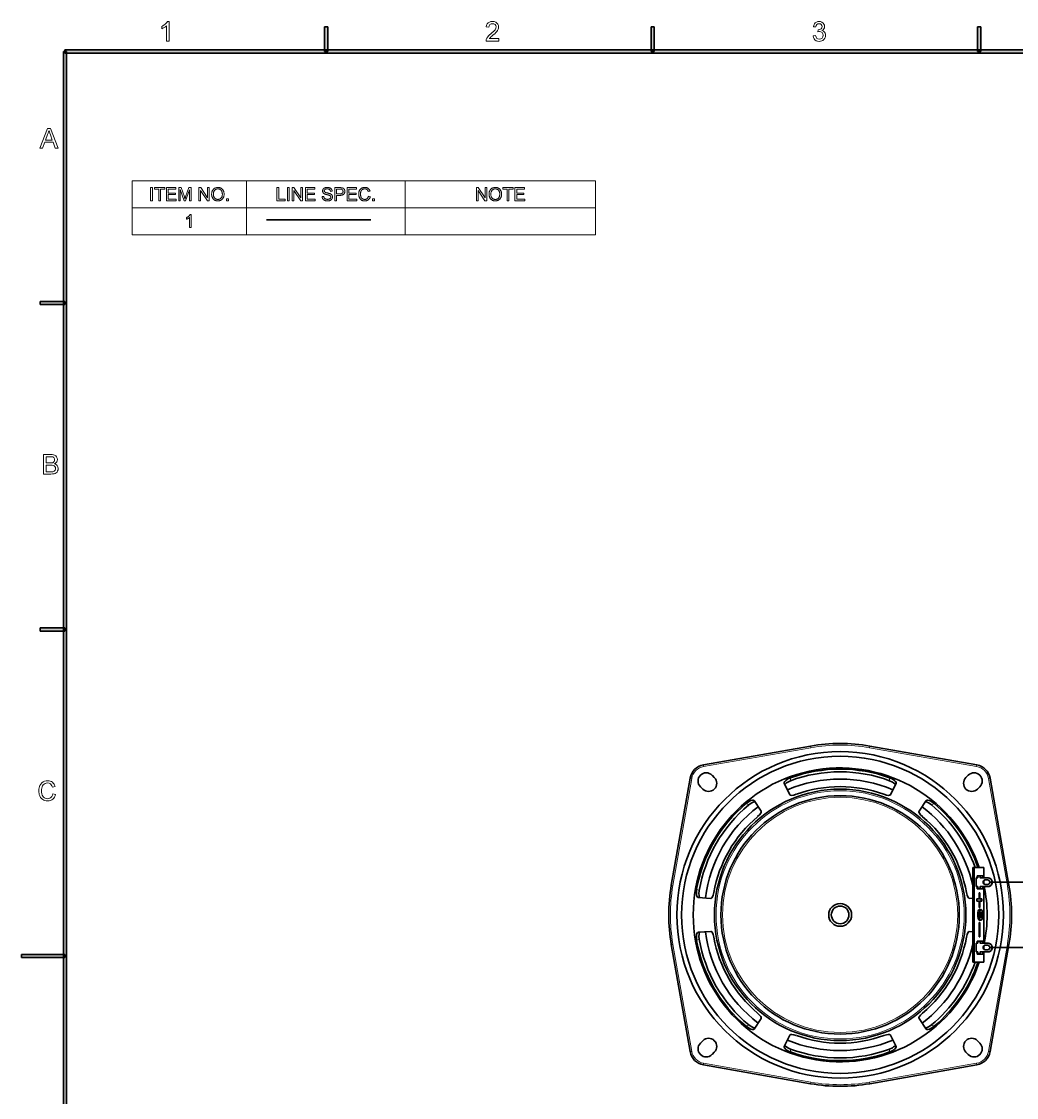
# Model space of a CAD drawing. Extents: x 23 to 417, y 3 to 294.
# Drawn here: x 23.4 to 175.7, y 126.8 to 291.6 of the extents above; entities that cross this region are included whole.
import ezdxf

# ---------------------------------------------------------------- set-up
doc = ezdxf.new("R2010")
doc.units = 0

msp = doc.modelspace()

# ---------------------------------------------------------------- linework, layer by layer
at = {"color": 7, "lineweight": 35, "ltscale": 0.095}
for p, q in [((69.76, 287), (69.76, 290.8)), ((70.24, 290.8), (70.24, 287)), ((119.76, 287), (119.76, 290.8)), ((120.24, 290.8), (120.24, 287)), ((169.76, 287), (169.76, 290.8)), ((170.24, 290.8), (170.24, 287)), ((26.19, 248.74), (29.99, 248.74)), ((29.99, 248.26), (26.19, 248.26)), ((26.2, 198.74), (30, 198.74)), ((30, 198.26), (26.2, 198.26))]:
    msp.add_line(p, q, dxfattribs=at)
at = {"color": 7, "lineweight": 35, "ltscale": 0.011875}
for p, q in [((69.76, 290.8), (70.24, 290.8)), ((119.76, 290.8), (120.24, 290.8)), ((169.76, 290.8), (170.24, 290.8)), ((29.76, 287), (30.24, 287)), ((70.24, 287), (69.76, 287)), ((120.24, 287), (119.76, 287)), ((170.24, 287), (169.76, 287)), ((26.19, 248.26), (26.19, 248.74)), ((29.99, 248.74), (29.99, 248.26)), ((26.2, 198.26), (26.2, 198.74)), ((30, 198.74), (30, 198.26)), ((23.36, 148.26), (23.36, 148.74)), ((30.01, 148.74), (30.01, 148.26))]:
    msp.add_line(p, q, dxfattribs=at)
at = {"color": 7, "lineweight": 35}
for p, q in [((29.76, 9.76), (29.76, 287)), ((30, 287.24), (410.24, 287.24)), ((409.76, 286.76), (30, 286.76)), ((30.24, 287), (30.24, 10.24))]:
    msp.add_line(p, q, dxfattribs=at)
at = {"color": 7, "lineweight": 35, "ltscale": 0.011874}
msp.add_line((30, 286.76), (30, 287.24), dxfattribs=at)
at = {"color": 115, "lineweight": 13}
for p, q in [((40.32, 267.19), (111.27, 267.19)), ((40.32, 263.07), (111.27, 263.07)), ((40.32, 258.95), (111.27, 258.95))]:
    msp.add_line(p, q, dxfattribs=at)
at = {"color": 115, "lineweight": 13, "ltscale": 0.206071}
for p, q in [((40.32, 267.19), (40.32, 258.95)), ((57.82, 267.19), (57.82, 258.95)), ((82.09, 267.19), (82.09, 258.95)), ((111.27, 267.19), (111.27, 258.95))]:
    msp.add_line(p, q, dxfattribs=at)
at = {"color": 7, "lineweight": 35, "ltscale": 0.399509}
msp.add_line((60.87, 261.25), (76.85, 261.25), dxfattribs=at)
at = {"color": 7, "lineweight": 35, "ltscale": 0.416036}
for p, q in [((144.16, 180.65), (127.77, 177.77)), ((153.26, 180.65), (169.65, 177.77)), ((125.74, 175.74), (122.86, 159.35)), ((174.56, 159.35), (171.68, 175.74)), ((125.74, 133.86), (122.86, 150.25)), ((171.68, 133.86), (174.56, 150.25)), ((144.16, 128.95), (127.77, 131.83)), ((153.26, 128.95), (169.65, 131.83))]:
    msp.add_line(p, q, dxfattribs=at)
at = {"color": 7, "lineweight": 13, "ltscale": 0.416036}
for p, q in [((144.2, 180.4), (127.81, 177.52)), ((153.22, 180.4), (169.61, 177.52)), ((125.99, 175.69), (123.1, 159.31)), ((174.32, 159.31), (171.43, 175.69)), ((125.99, 133.9), (123.1, 150.29)), ((171.43, 133.9), (174.32, 150.29)), ((144.2, 129.19), (127.81, 132.08)), ((153.22, 129.19), (169.61, 132.08))]:
    msp.add_line(p, q, dxfattribs=at)
at = {"color": 7, "lineweight": 13, "ltscale": 0.00625}
for p, q in [((144.16, 180.65), (144.2, 180.4)), ((153.26, 180.65), (153.22, 180.4)), ((127.77, 177.77), (127.81, 177.52)), ((169.65, 177.77), (169.61, 177.52)), ((125.74, 175.74), (125.99, 175.69)), ((171.68, 175.74), (171.43, 175.69)), ((122.86, 159.35), (123.1, 159.31)), ((174.56, 159.35), (174.32, 159.31)), ((122.86, 150.25), (123.1, 150.29)), ((174.56, 150.25), (174.32, 150.29)), ((125.74, 133.86), (125.99, 133.9)), ((171.68, 133.86), (171.43, 133.9)), ((127.77, 131.83), (127.81, 132.08)), ((169.65, 131.83), (169.61, 132.08)), ((144.16, 128.95), (144.2, 129.19)), ((153.26, 128.95), (153.22, 129.19))]:
    msp.add_line(p, q, dxfattribs=at)
at = {"color": 7, "lineweight": 35, "ltscale": 0.0125}
for p, q in [((129.44, 175.83), (129.09, 176.19)), ((168.33, 176.19), (167.98, 175.83)), ((127.32, 174.42), (127.67, 174.07)), ((169.75, 174.07), (170.1, 174.42)), ((127.67, 135.53), (127.32, 135.18)), ((170.1, 135.18), (169.75, 135.53)), ((129.09, 133.41), (129.44, 133.76)), ((167.98, 133.76), (168.33, 133.41))]:
    msp.add_line(p, q, dxfattribs=at)
at = {"color": 7, "lineweight": 35, "ltscale": 0.049195}
for p, q in [((140.14, 174.96), (141.01, 173.2)), ((157.28, 174.96), (156.4, 173.2)), ((140.14, 134.63), (141.01, 136.4)), ((157.28, 134.63), (156.4, 136.4))]:
    msp.add_line(p, q, dxfattribs=at)
at = {"color": 7, "lineweight": 13, "ltscale": 0.011304}
for p, q in [((141.13, 175.79), (141.13, 175.34)), ((156.29, 175.34), (156.29, 175.79)), ((134.71, 171.63), (134.32, 171.86)), ((162.71, 171.63), (163.1, 171.86)), ((127.13, 158.51), (126.74, 158.73)), ((127.13, 151.09), (126.74, 150.86)), ((134.71, 137.96), (134.32, 137.74)), ((162.71, 137.96), (163.1, 137.74)), ((141.13, 134.26), (141.13, 133.8)), ((156.29, 133.8), (156.29, 134.26))]:
    msp.add_line(p, q, dxfattribs=at)
at = {"color": 7, "lineweight": 35, "ltscale": 0.049194}
for p, q in [((135.53, 172.3), (136.62, 170.66)), ((161.89, 172.3), (160.8, 170.66)), ((126.96, 157.46), (128.93, 157.33)), ((126.96, 152.14), (128.93, 152.26)), ((135.53, 137.3), (136.62, 138.93)), ((161.89, 137.3), (160.8, 138.93))]:
    msp.add_line(p, q, dxfattribs=at)
at = {"color": 7, "lineweight": 35, "ltscale": 0.156713}
for p, q in [((169.02, 162.05), (169.02, 155.78)), ((169.02, 153.82), (169.02, 147.55))]:
    msp.add_line(p, q, dxfattribs=at)
at = {"color": 7, "lineweight": 35, "ltscale": 0.004788}
for p, q in [((169.21, 162.05), (169.02, 162.05)), ((169.21, 147.55), (169.02, 147.55))]:
    msp.add_line(p, q, dxfattribs=at)
at = {"color": 7, "lineweight": 35, "ltscale": 0.037709}
for p, q in [((170.72, 162.05), (169.21, 162.05)), ((170.72, 147.55), (169.21, 147.55))]:
    msp.add_line(p, q, dxfattribs=at)
at = {"color": 7, "lineweight": 35, "ltscale": 0.3625}
msp.add_line((169.21, 162.05), (169.21, 147.55), dxfattribs=at)
at = {"color": 7, "lineweight": 35, "ltscale": 0.040082}
for p, q in [((170.72, 162.05), (170.72, 160.45)), ((170.72, 149.15), (170.72, 147.55))]:
    msp.add_line(p, q, dxfattribs=at)
at = {"color": 7, "lineweight": 35, "ltscale": 0.032336}
for p, q in [((169.53, 159.15), (169.53, 160.45)), ((169.53, 150.45), (169.53, 149.15))]:
    msp.add_line(p, q, dxfattribs=at)
at = {"color": 7, "lineweight": 35, "ltscale": 0.006276}
for p, q in [((169.78, 160.45), (169.53, 160.45)), ((169.78, 159.15), (169.53, 159.15)), ((169.78, 150.45), (169.53, 150.45)), ((169.78, 149.15), (169.53, 149.15))]:
    msp.add_line(p, q, dxfattribs=at)
at = {"color": 7, "lineweight": 35, "ltscale": 0.002264}
for p, q in [((169.79, 160.8), (169.7, 160.8)), ((169.79, 158.8), (169.7, 158.8)), ((169.79, 150.8), (169.7, 150.8)), ((169.79, 148.8), (169.7, 148.8))]:
    msp.add_line(p, q, dxfattribs=at)
at = {"color": 7, "lineweight": 35, "ltscale": 0.008832}
for p, q in [((169.7, 160.45), (169.7, 160.8)), ((170.58, 160.45), (170.58, 160.8)), ((169.7, 159.15), (169.7, 158.8)), ((170.58, 158.8), (170.58, 159.15)), ((169.7, 150.45), (169.7, 150.8)), ((170.58, 150.8), (170.58, 150.45)), ((169.7, 149.15), (169.7, 148.8)), ((170.58, 149.15), (170.58, 148.8))]:
    msp.add_line(p, q, dxfattribs=at)
at = {"color": 7, "lineweight": 35, "ltscale": 0.009032}
for p, q in [((169.86, 160.8), (169.78, 160.45)), ((169.86, 158.8), (169.78, 159.15)), ((169.86, 150.8), (169.78, 150.45)), ((169.86, 148.8), (169.78, 149.15))]:
    msp.add_line(p, q, dxfattribs=at)
at = {"color": 7, "lineweight": 35, "ltscale": 0.007998}
for p, q in [((169.79, 160.48), (169.79, 160.8)), ((169.79, 158.8), (169.79, 159.12)), ((169.79, 150.48), (169.79, 150.8)), ((169.79, 148.8), (169.79, 149.12))]:
    msp.add_line(p, q, dxfattribs=at)
at = {"color": 7, "lineweight": 35, "ltscale": 0.001709}
for p, q in [((169.79, 160.8), (169.86, 160.8)), ((169.79, 158.8), (169.86, 158.8)), ((169.79, 150.8), (169.86, 150.8)), ((169.79, 148.8), (169.86, 148.8))]:
    msp.add_line(p, q, dxfattribs=at)
at = {"color": 7, "lineweight": 35, "ltscale": 0.005656}
for p, q in [((170.08, 160.8), (169.86, 160.8)), ((170.08, 158.8), (169.86, 158.8)), ((170.08, 150.8), (169.86, 150.8)), ((170.08, 148.8), (169.86, 148.8))]:
    msp.add_line(p, q, dxfattribs=at)
at = {"color": 7, "lineweight": 35, "ltscale": 0.009056}
for p, q in [((170.16, 160.45), (170.08, 160.8)), ((170.12, 160.8), (170.2, 160.45)), ((170.16, 159.15), (170.08, 158.8)), ((170.12, 158.8), (170.2, 159.15)), ((170.16, 150.45), (170.08, 150.8)), ((170.12, 150.8), (170.2, 150.45)), ((170.16, 149.15), (170.08, 148.8)), ((170.12, 148.8), (170.2, 149.15))]:
    msp.add_line(p, q, dxfattribs=at)
at = {"color": 7, "lineweight": 35, "ltscale": 0.000849152}
for p, q in [((170.08, 160.8), (170.12, 160.8)), ((170.08, 158.8), (170.12, 158.8)), ((170.08, 150.8), (170.12, 150.8)), ((170.08, 148.8), (170.12, 148.8))]:
    msp.add_line(p, q, dxfattribs=at)
at = {"color": 7, "lineweight": 35, "ltscale": 0.011452}
for p, q in [((170.12, 160.8), (170.58, 160.8)), ((170.12, 158.8), (170.58, 158.8)), ((170.12, 150.8), (170.58, 150.8)), ((170.12, 148.8), (170.58, 148.8))]:
    msp.add_line(p, q, dxfattribs=at)
at = {"color": 7, "lineweight": 35, "ltscale": 0.03007}
for p, q in [((171.37, 160.45), (170.16, 160.45)), ((171.37, 159.15), (170.16, 159.15)), ((171.37, 150.45), (170.16, 150.45)), ((171.37, 149.15), (170.16, 149.15))]:
    msp.add_line(p, q, dxfattribs=at)
at = {"color": 7, "lineweight": 35, "ltscale": 0.012791}
for p, q in [((170.72, 160.05), (170.72, 159.54)), ((170.72, 150.05), (170.72, 149.54))]:
    msp.add_line(p, q, dxfattribs=at)
at = {"color": 7, "lineweight": 35, "ltscale": 0.009161}
for p, q in [((171.29, 160.16), (170.92, 160.16)), ((170.92, 159.44), (171.29, 159.44)), ((170.92, 150.16), (171.29, 150.16)), ((171.29, 149.44), (170.92, 149.44))]:
    msp.add_line(p, q, dxfattribs=at)
at = {"color": 7, "lineweight": 35, "ltscale": 0.00084877}
for p, q in [((171.37, 160.45), (171.4, 160.45)), ((171.37, 159.15), (171.4, 159.15)), ((171.37, 150.45), (171.4, 150.45)), ((171.37, 149.15), (171.4, 149.15))]:
    msp.add_line(p, q, dxfattribs=at)
at = {"color": 7, "lineweight": 35, "ltscale": 0.00277}
for p, q in [((169.98, 158.18), (170.1, 158.18)), ((170.1, 155.95), (169.98, 155.95)), ((170.1, 153.64), (169.98, 153.64)), ((169.98, 151.42), (170.1, 151.42))]:
    msp.add_line(p, q, dxfattribs=at)
at = {"color": 7, "lineweight": 35, "ltscale": 0.023196}
for p, q in [((169.98, 157.25), (169.98, 158.18)), ((170, 158.18), (170, 157.25)), ((170.1, 158.18), (170.1, 157.25)), ((169.98, 155.95), (169.98, 156.88)), ((170, 156.88), (170, 155.95)), ((170.1, 156.88), (170.1, 155.95))]:
    msp.add_line(p, q, dxfattribs=at)
at = {"color": 7, "lineweight": 35, "ltscale": 0.217664}
msp.add_line((170.72, 159.15), (170.72, 150.45), dxfattribs=at)
at = {"color": 7, "lineweight": 35, "ltscale": 0.282242}
for p, q in [((171.62, 159.8), (182.91, 159.8)), ((171.62, 149.8), (182.91, 149.8))]:
    msp.add_line(p, q, dxfattribs=at)
at = {"color": 7, "lineweight": 35, "ltscale": 0.013215}
for p, q in [((169.02, 157.37), (168.49, 157.33)), ((169.02, 152.23), (168.49, 152.26))]:
    msp.add_line(p, q, dxfattribs=at)
at = {"color": 7, "lineweight": 35, "ltscale": 0.008085}
for p, q in [((169.66, 157.25), (169.98, 157.25)), ((169.98, 156.88), (169.66, 156.88)), ((170.1, 157.25), (170.42, 157.25)), ((170.42, 156.88), (170.1, 156.88))]:
    msp.add_line(p, q, dxfattribs=at)
at = {"color": 7, "lineweight": 35, "ltscale": 0.009278}
for p, q in [((169.66, 156.88), (169.66, 157.25)), ((170.32, 157.25), (170.32, 156.88)), ((170.42, 157.25), (170.42, 156.88))]:
    msp.add_line(p, q, dxfattribs=at)
at = {"color": 7, "lineweight": 35, "ltscale": 0.002356}
for p, q in [((170.1, 157.25), (170, 157.25)), ((170.1, 156.88), (170, 156.88))]:
    msp.add_line(p, q, dxfattribs=at)
at = {"color": 7, "lineweight": 35, "ltscale": 0.005888}
for p, q in [((170.05, 155.61), (170.28, 155.61)), ((170.05, 153.99), (170.28, 153.99))]:
    msp.add_line(p, q, dxfattribs=at)
at = {"color": 7, "lineweight": 35, "ltscale": 0.017224}
for p, q in [((170.17, 154.45), (170.17, 155.14)), ((170.4, 155.14), (170.4, 154.45))]:
    msp.add_line(p, q, dxfattribs=at)
at = {"color": 7, "lineweight": 35, "ltscale": 0.005613}
for p, q in [((170.17, 155.14), (170.4, 155.14)), ((170.4, 154.45), (170.17, 154.45))]:
    msp.add_line(p, q, dxfattribs=at)
at = {"color": 7, "lineweight": 35, "ltscale": 0.055671}
for p, q in [((169.98, 153.64), (169.98, 151.42)), ((170, 151.42), (170, 153.64)), ((170.1, 151.42), (170.1, 153.64))]:
    msp.add_line(p, q, dxfattribs=at)
at = {"color": 7, "lineweight": 35, "ltscale": 0.16625}
for p, q in [((23.36, 148.74), (30.01, 148.74)), ((30.01, 148.26), (23.36, 148.26))]:
    msp.add_line(p, q, dxfattribs=at)
at = {"color": 7, "lineweight": 13}
for points in [[(45.95, 288.59), (45.57, 288.59), (45.57, 290.93), (45.42, 290.8), (45.22, 290.68), (45.01, 290.57), (44.82, 290.49), (44.82, 290.84), (45.02, 290.95), (45.21, 291.06), (45.37, 291.19), (45.52, 291.33), (45.63, 291.46), (45.71, 291.59), (45.95, 291.59)], [(96.45, 288.97), (96.45, 288.59), (94.49, 288.59), (94.5, 288.73), (94.53, 288.85), (94.62, 289.06), (94.76, 289.26), (94.88, 289.39), (95.04, 289.54), (95.23, 289.7), (95.45, 289.89), (95.63, 290.06), (95.77, 290.21), (95.87, 290.33), (95.99, 290.55), (96.03, 290.76), (95.99, 290.96), (95.88, 291.12), (95.7, 291.22), (95.48, 291.26), (95.25, 291.22), (95.06, 291.12), (94.95, 290.94), (94.91, 290.72), (94.53, 290.76), (94.58, 291.01), (94.68, 291.22), (94.82, 291.38), (95, 291.5), (95.23, 291.57), (95.49, 291.59), (95.75, 291.57), (95.98, 291.49), (96.16, 291.35), (96.3, 291.18), (96.38, 290.99), (96.41, 290.76), (96.39, 290.59), (96.34, 290.41), (96.25, 290.23), (96.12, 290.05), (95.99, 289.9), (95.81, 289.73), (95.58, 289.53), (95.39, 289.37), (95.24, 289.25), (95.15, 289.16), (95.06, 289.06), (94.98, 288.97)], [(144.57, 289.38), (144.95, 289.43), (145.03, 289.18), (145.15, 289.01), (145.31, 288.92), (145.52, 288.88), (145.76, 288.93), (145.95, 289.06), (146.07, 289.25), (146.12, 289.49), (146.08, 289.71), (145.95, 289.89), (145.77, 290.01), (145.55, 290.05), (145.43, 290.04), (145.3, 290.01), (145.33, 290.34), (145.39, 290.34), (145.59, 290.37), (145.78, 290.45), (145.91, 290.6), (145.95, 290.81), (145.92, 290.99), (145.82, 291.13), (145.68, 291.23), (145.49, 291.26), (145.31, 291.23), (145.16, 291.13), (145.05, 290.98), (144.99, 290.76), (144.62, 290.8), (144.68, 291.03), (144.78, 291.23), (144.91, 291.38), (145.08, 291.5), (145.27, 291.57), (145.48, 291.59), (145.71, 291.57), (145.92, 291.49), (146.09, 291.36), (146.22, 291.2), (146.3, 291.02), (146.32, 290.82), (146.3, 290.64), (146.22, 290.47), (146.09, 290.33), (145.91, 290.22), (146.15, 290.13), (146.33, 289.97), (146.42, 289.83), (146.47, 289.67), (146.49, 289.48), (146.46, 289.24), (146.37, 289.02), (146.21, 288.82), (146.06, 288.7), (145.89, 288.62), (145.71, 288.57), (145.5, 288.55), (145.26, 288.58), (145.05, 288.65), (144.86, 288.78), (144.72, 288.95), (144.62, 289.15)], [(26.14, 272.19), (27.33, 275.19), (27.78, 275.19), (28.98, 272.19), (28.53, 272.19), (28.2, 273.11), (26.91, 273.11), (26.58, 272.19)], [(27.03, 273.44), (28.07, 273.44), (27.78, 274.25), (27.69, 274.49), (27.62, 274.69), (27.56, 274.86), (27.49, 274.68), (27.42, 274.49), (27.35, 274.3)], [(26.73, 222.29), (26.73, 225.29), (27.85, 225.29), (28.07, 225.28), (28.25, 225.25), (28.41, 225.2), (28.59, 225.09), (28.73, 224.92), (28.82, 224.72), (28.85, 224.52), (28.82, 224.33), (28.74, 224.15), (28.6, 224), (28.41, 223.88), (28.57, 223.81), (28.72, 223.72), (28.83, 223.61), (28.94, 223.4), (28.98, 223.16), (28.95, 222.96), (28.89, 222.77), (28.79, 222.61), (28.67, 222.49), (28.52, 222.41), (28.34, 222.34), (28.12, 222.31), (27.86, 222.29)], [(27.14, 224), (27.77, 224), (27.99, 224.01), (28.14, 224.04), (28.27, 224.1), (28.36, 224.2), (28.42, 224.32), (28.43, 224.47), (28.42, 224.62), (28.36, 224.75), (28.28, 224.85), (28.17, 224.92), (27.99, 224.95), (27.72, 224.96), (27.14, 224.96)], [(27.14, 222.63), (27.87, 222.63), (28.03, 222.63), (28.13, 222.64), (28.35, 222.72), (28.5, 222.89), (28.54, 223.01), (28.56, 223.15), (28.54, 223.31), (28.47, 223.44), (28.37, 223.55), (28.24, 223.62), (28.06, 223.66), (27.81, 223.67), (27.14, 223.67)], [(28.16, 173.35), (28.58, 173.25), (28.51, 173.02), (28.41, 172.82), (28.29, 172.65), (28.14, 172.51), (27.98, 172.4), (27.79, 172.32), (27.59, 172.27), (27.37, 172.25), (27.15, 172.26), (26.94, 172.3), (26.76, 172.36), (26.6, 172.45), (26.42, 172.6), (26.27, 172.79), (26.15, 173.02), (26.08, 173.21), (26.04, 173.4), (26.01, 173.61), (26, 173.82), (26.01, 174.04), (26.04, 174.25), (26.09, 174.45), (26.17, 174.63), (26.3, 174.84), (26.46, 175.02), (26.66, 175.16), (26.88, 175.26), (27.11, 175.32), (27.36, 175.34), (27.57, 175.32), (27.76, 175.28), (27.93, 175.21), (28.09, 175.11), (28.22, 174.98), (28.34, 174.84), (28.43, 174.66), (28.5, 174.47), (28.08, 174.38), (28.01, 174.58), (27.91, 174.73), (27.8, 174.85), (27.59, 174.97), (27.34, 175), (27.14, 174.98), (26.96, 174.93), (26.8, 174.84), (26.67, 174.71), (26.57, 174.57), (26.5, 174.39), (26.45, 174.21), (26.42, 174.01), (26.41, 173.82), (26.43, 173.58), (26.46, 173.35), (26.52, 173.15), (26.6, 172.98), (26.71, 172.84), (26.85, 172.73), (27, 172.65), (27.16, 172.6), (27.33, 172.59), (27.53, 172.61), (27.71, 172.67), (27.87, 172.78), (28, 172.93), (28.1, 173.12)]]:
    msp.add_lwpolyline(points, close=True, dxfattribs=at)
at = {"color": 115, "lineweight": 13}
for points in [[(43.13, 264.16), (43.13, 266.16), (43.39, 266.16), (43.39, 264.16)], [(44.37, 264.16), (44.37, 265.92), (43.71, 265.92), (43.71, 266.16), (45.29, 266.16), (45.29, 265.92), (44.63, 265.92), (44.63, 264.16)], [(45.57, 264.16), (45.57, 266.16), (47.01, 266.16), (47.01, 265.92), (45.83, 265.92), (45.83, 265.31), (46.94, 265.31), (46.94, 265.08), (45.83, 265.08), (45.83, 264.4), (47.06, 264.4), (47.06, 264.16)], [(47.42, 264.16), (47.42, 266.16), (47.82, 266.16), (48.29, 264.74), (48.3, 264.7), (48.32, 264.67), (48.33, 264.63), (48.34, 264.6), (48.35, 264.57), (48.36, 264.54), (48.36, 264.52), (48.37, 264.49), (48.38, 264.47), (48.39, 264.45), (48.39, 264.47), (48.4, 264.49), (48.41, 264.52), (48.42, 264.55), (48.43, 264.58), (48.44, 264.61), (48.45, 264.65), (48.46, 264.69), (48.48, 264.73), (48.49, 264.77), (48.97, 266.16), (49.33, 266.16), (49.33, 264.16), (49.07, 264.16), (49.07, 265.83), (48.49, 264.16), (48.25, 264.16), (47.67, 265.86), (47.67, 264.16)], [(50.53, 264.16), (50.53, 266.16), (50.8, 266.16), (51.85, 264.59), (51.85, 266.16), (52.1, 266.16), (52.1, 264.16), (51.83, 264.16), (50.78, 265.73), (50.78, 264.16)], [(52.47, 265.13), (52.47, 265.23), (52.48, 265.32), (52.49, 265.41), (52.51, 265.5), (52.53, 265.58), (52.56, 265.65), (52.6, 265.72), (52.64, 265.79), (52.68, 265.85), (52.74, 265.91), (52.79, 265.97), (52.85, 266.01), (52.91, 266.06), (52.97, 266.09), (53.04, 266.12), (53.11, 266.15), (53.19, 266.17), (53.26, 266.18), (53.34, 266.19), (53.43, 266.19), (53.48, 266.19), (53.53, 266.19), (53.59, 266.18), (53.64, 266.17), (53.69, 266.16), (53.74, 266.15), (53.79, 266.13), (53.83, 266.11), (53.88, 266.09), (53.92, 266.06), (53.97, 266.03), (54.01, 266.01), (54.05, 265.97), (54.09, 265.94), (54.12, 265.9), (54.15, 265.87), (54.18, 265.83), (54.21, 265.78), (54.24, 265.74), (54.26, 265.69), (54.29, 265.65), (54.31, 265.6), (54.32, 265.55), (54.34, 265.49), (54.35, 265.44), (54.36, 265.39), (54.37, 265.33), (54.38, 265.27), (54.38, 265.22), (54.38, 265.16), (54.38, 265.1), (54.38, 265.04), (54.37, 264.98), (54.36, 264.92), (54.35, 264.87), (54.34, 264.81), (54.32, 264.76), (54.3, 264.71), (54.28, 264.66), (54.26, 264.61), (54.23, 264.57), (54.2, 264.52), (54.17, 264.48), (54.14, 264.44), (54.11, 264.4), (54.07, 264.37), (54.04, 264.33), (54, 264.3), (53.95, 264.27), (53.91, 264.25), (53.86, 264.23), (53.82, 264.2), (53.77, 264.19), (53.72, 264.17), (53.68, 264.16), (53.63, 264.14), (53.58, 264.14), (53.53, 264.13), (53.48, 264.13), (53.42, 264.13), (53.37, 264.13), (53.31, 264.13), (53.26, 264.14), (53.21, 264.15), (53.16, 264.16), (53.11, 264.17), (53.06, 264.19), (53.01, 264.21), (52.96, 264.24), (52.92, 264.26), (52.88, 264.29), (52.83, 264.32), (52.8, 264.35), (52.76, 264.39), (52.72, 264.42), (52.69, 264.46), (52.66, 264.5), (52.63, 264.54), (52.61, 264.59), (52.58, 264.63), (52.56, 264.68), (52.54, 264.73), (52.52, 264.78), (52.51, 264.83), (52.5, 264.88), (52.49, 264.93), (52.48, 264.98), (52.47, 265.03), (52.47, 265.08)], [(52.74, 265.13), (52.74, 265.06), (52.75, 264.99), (52.76, 264.93), (52.77, 264.86), (52.79, 264.81), (52.81, 264.75), (52.84, 264.7), (52.87, 264.65), (52.9, 264.6), (52.94, 264.56), (52.97, 264.52), (53.02, 264.48), (53.06, 264.45), (53.11, 264.43), (53.15, 264.4), (53.2, 264.38), (53.26, 264.37), (53.31, 264.36), (53.37, 264.35), (53.42, 264.35), (53.48, 264.35), (53.54, 264.36), (53.59, 264.37), (53.64, 264.39), (53.7, 264.4), (53.74, 264.43), (53.79, 264.45), (53.83, 264.49), (53.87, 264.52), (53.91, 264.56), (53.95, 264.61), (53.98, 264.65), (54.01, 264.7), (54.04, 264.76), (54.06, 264.82), (54.08, 264.88), (54.09, 264.94), (54.1, 265.01), (54.11, 265.08), (54.11, 265.16), (54.11, 265.21), (54.1, 265.25), (54.1, 265.3), (54.09, 265.34), (54.09, 265.39), (54.08, 265.43), (54.07, 265.47), (54.05, 265.51), (54.04, 265.55), (54.03, 265.58), (54.01, 265.62), (53.99, 265.65), (53.97, 265.69), (53.95, 265.72), (53.92, 265.75), (53.9, 265.77), (53.87, 265.8), (53.84, 265.82), (53.81, 265.85), (53.78, 265.87), (53.75, 265.89), (53.72, 265.9), (53.68, 265.92), (53.65, 265.93), (53.61, 265.94), (53.58, 265.95), (53.54, 265.96), (53.5, 265.96), (53.47, 265.97), (53.43, 265.97), (53.37, 265.97), (53.32, 265.96), (53.27, 265.95), (53.21, 265.94), (53.17, 265.92), (53.12, 265.9), (53.07, 265.87), (53.03, 265.84), (52.98, 265.81), (52.94, 265.77), (52.9, 265.73), (52.87, 265.69), (52.84, 265.63), (52.81, 265.58), (52.79, 265.52), (52.77, 265.45), (52.76, 265.38), (52.75, 265.3), (52.74, 265.22)], [(62.47, 264.16), (62.47, 266.16), (62.74, 266.16), (62.74, 264.4), (63.72, 264.4), (63.72, 264.16)], [(64.08, 264.16), (64.08, 266.16), (64.35, 266.16), (64.35, 264.16)], [(64.81, 264.16), (64.81, 266.16), (65.08, 266.16), (66.13, 264.59), (66.13, 266.16), (66.39, 266.16), (66.39, 264.16), (66.12, 264.16), (65.07, 265.73), (65.07, 264.16)], [(66.84, 264.16), (66.84, 266.16), (68.28, 266.16), (68.28, 265.92), (67.1, 265.92), (67.1, 265.31), (68.21, 265.31), (68.21, 265.08), (67.1, 265.08), (67.1, 264.4), (68.33, 264.4), (68.33, 264.16)], [(69.38, 264.8), (69.63, 264.82), (69.64, 264.79), (69.64, 264.77), (69.65, 264.74), (69.65, 264.71), (69.66, 264.69), (69.67, 264.66), (69.68, 264.64), (69.69, 264.62), (69.7, 264.6), (69.71, 264.58), (69.73, 264.56), (69.74, 264.54), (69.76, 264.52), (69.78, 264.51), (69.8, 264.49), (69.82, 264.48), (69.84, 264.46), (69.86, 264.45), (69.89, 264.43), (69.92, 264.42), (69.94, 264.41), (69.97, 264.4), (70, 264.39), (70.03, 264.38), (70.06, 264.38), (70.09, 264.37), (70.12, 264.37), (70.16, 264.36), (70.19, 264.36), (70.22, 264.36), (70.25, 264.36), (70.28, 264.36), (70.31, 264.37), (70.34, 264.37), (70.37, 264.37), (70.39, 264.38), (70.42, 264.38), (70.44, 264.39), (70.47, 264.4), (70.49, 264.41), (70.51, 264.42), (70.53, 264.43), (70.55, 264.44), (70.57, 264.45), (70.59, 264.46), (70.61, 264.47), (70.62, 264.49), (70.64, 264.5), (70.65, 264.52), (70.66, 264.53), (70.67, 264.55), (70.68, 264.56), (70.69, 264.58), (70.7, 264.6), (70.7, 264.61), (70.71, 264.63), (70.71, 264.65), (70.72, 264.67), (70.72, 264.68), (70.72, 264.7), (70.72, 264.72), (70.72, 264.74), (70.71, 264.76), (70.71, 264.77), (70.71, 264.79), (70.7, 264.81), (70.69, 264.82), (70.68, 264.84), (70.67, 264.85), (70.66, 264.87), (70.65, 264.88), (70.64, 264.89), (70.63, 264.91), (70.61, 264.92), (70.59, 264.93), (70.57, 264.94), (70.55, 264.95), (70.53, 264.96), (70.51, 264.97), (70.48, 264.98), (70.47, 264.99), (70.44, 265), (70.42, 265.01), (70.39, 265.02), (70.36, 265.02), (70.32, 265.03), (70.28, 265.05), (70.23, 265.06), (70.18, 265.07), (70.13, 265.08), (70.07, 265.1), (70.02, 265.11), (69.98, 265.12), (69.93, 265.13), (69.89, 265.15), (69.86, 265.16), (69.82, 265.17), (69.79, 265.18), (69.77, 265.2), (69.74, 265.21), (69.71, 265.22), (69.69, 265.24), (69.66, 265.26), (69.64, 265.27), (69.62, 265.29), (69.6, 265.31), (69.58, 265.33), (69.56, 265.35), (69.54, 265.37), (69.53, 265.39), (69.52, 265.42), (69.5, 265.44), (69.49, 265.46), (69.48, 265.49), (69.48, 265.51), (69.47, 265.54), (69.46, 265.56), (69.46, 265.59), (69.46, 265.61), (69.46, 265.64), (69.46, 265.67), (69.46, 265.7), (69.47, 265.73), (69.47, 265.76), (69.48, 265.79), (69.49, 265.82), (69.5, 265.84), (69.51, 265.87), (69.53, 265.9), (69.54, 265.93), (69.56, 265.95), (69.58, 265.98), (69.6, 266), (69.63, 266.02), (69.65, 266.04), (69.68, 266.06), (69.7, 266.08), (69.73, 266.1), (69.76, 266.11), (69.8, 266.13), (69.83, 266.14), (69.86, 266.15), (69.9, 266.16), (69.93, 266.17), (69.97, 266.18), (70.01, 266.18), (70.04, 266.19), (70.08, 266.19), (70.12, 266.19), (70.16, 266.19), (70.21, 266.19), (70.25, 266.19), (70.29, 266.19), (70.33, 266.18), (70.37, 266.18), (70.41, 266.17), (70.45, 266.16), (70.48, 266.15), (70.52, 266.14), (70.55, 266.12), (70.59, 266.11), (70.62, 266.09), (70.65, 266.07), (70.68, 266.05), (70.7, 266.03), (70.73, 266.01), (70.75, 265.99), (70.78, 265.96), (70.8, 265.94), (70.82, 265.91), (70.83, 265.88), (70.85, 265.85), (70.86, 265.82), (70.88, 265.79), (70.89, 265.76), (70.9, 265.73), (70.9, 265.7), (70.91, 265.66), (70.91, 265.63), (70.91, 265.6), (70.66, 265.58), (70.66, 265.61), (70.65, 265.65), (70.64, 265.68), (70.63, 265.71), (70.62, 265.74), (70.6, 265.77), (70.58, 265.8), (70.57, 265.82), (70.54, 265.84), (70.52, 265.86), (70.5, 265.88), (70.47, 265.9), (70.44, 265.91), (70.41, 265.93), (70.38, 265.94), (70.34, 265.94), (70.3, 265.95), (70.26, 265.96), (70.22, 265.96), (70.17, 265.96), (70.13, 265.96), (70.08, 265.96), (70.04, 265.95), (70, 265.95), (69.97, 265.94), (69.93, 265.93), (69.9, 265.92), (69.87, 265.9), (69.85, 265.89), (69.82, 265.87), (69.8, 265.85), (69.78, 265.84), (69.77, 265.82), (69.75, 265.8), (69.74, 265.78), (69.73, 265.75), (69.72, 265.73), (69.72, 265.71), (69.71, 265.68), (69.71, 265.66), (69.71, 265.64), (69.72, 265.62), (69.72, 265.6), (69.73, 265.58), (69.73, 265.56), (69.74, 265.54), (69.75, 265.53), (69.76, 265.51), (69.78, 265.5), (69.79, 265.48), (69.81, 265.47), (69.83, 265.45), (69.86, 265.44), (69.89, 265.43), (69.93, 265.41), (69.97, 265.4), (70.02, 265.38), (70.07, 265.37), (70.13, 265.35), (70.19, 265.34), (70.25, 265.33), (70.31, 265.31), (70.37, 265.3), (70.42, 265.28), (70.46, 265.27), (70.5, 265.26), (70.54, 265.25), (70.58, 265.24), (70.61, 265.22), (70.63, 265.21), (70.67, 265.2), (70.7, 265.18), (70.73, 265.16), (70.76, 265.14), (70.78, 265.12), (70.81, 265.1), (70.83, 265.08), (70.85, 265.06), (70.87, 265.03), (70.89, 265.01), (70.91, 264.98), (70.92, 264.96), (70.93, 264.93), (70.94, 264.9), (70.95, 264.88), (70.96, 264.85), (70.97, 264.82), (70.97, 264.79), (70.97, 264.76), (70.97, 264.72), (70.97, 264.69), (70.97, 264.66), (70.97, 264.63), (70.96, 264.6), (70.95, 264.57), (70.94, 264.54), (70.93, 264.51), (70.92, 264.48), (70.9, 264.45), (70.88, 264.42), (70.86, 264.4), (70.84, 264.37), (70.82, 264.34), (70.8, 264.32), (70.77, 264.3), (70.74, 264.28), (70.72, 264.26), (70.69, 264.24), (70.65, 264.22), (70.62, 264.2), (70.59, 264.19), (70.55, 264.18), (70.51, 264.16), (70.48, 264.15), (70.44, 264.14), (70.4, 264.14), (70.36, 264.13), (70.32, 264.13), (70.28, 264.13), (70.23, 264.13), (70.18, 264.13), (70.13, 264.13), (70.08, 264.13), (70.03, 264.14), (69.99, 264.14), (69.94, 264.15), (69.9, 264.16), (69.86, 264.18), (69.82, 264.19), (69.78, 264.2), (69.74, 264.22), (69.71, 264.24), (69.68, 264.26), (69.65, 264.28), (69.62, 264.3), (69.59, 264.33), (69.56, 264.35), (69.54, 264.38), (69.51, 264.41), (69.49, 264.44), (69.47, 264.47), (69.45, 264.51), (69.44, 264.54), (69.42, 264.58), (69.41, 264.61), (69.4, 264.65), (69.39, 264.69), (69.39, 264.72), (69.38, 264.76)], [(71.34, 264.16), (71.34, 266.16), (72.09, 266.16), (72.13, 266.16), (72.17, 266.16), (72.2, 266.16), (72.23, 266.16), (72.27, 266.15), (72.3, 266.15), (72.32, 266.15), (72.35, 266.15), (72.37, 266.14), (72.39, 266.14), (72.42, 266.13), (72.45, 266.13), (72.48, 266.12), (72.5, 266.11), (72.53, 266.1), (72.55, 266.09), (72.58, 266.08), (72.6, 266.07), (72.62, 266.06), (72.64, 266.05), (72.66, 266.03), (72.68, 266.02), (72.7, 266), (72.71, 265.98), (72.73, 265.96), (72.75, 265.94), (72.76, 265.92), (72.78, 265.9), (72.79, 265.88), (72.8, 265.85), (72.81, 265.83), (72.82, 265.8), (72.83, 265.78), (72.84, 265.75), (72.85, 265.72), (72.85, 265.7), (72.86, 265.67), (72.86, 265.64), (72.86, 265.61), (72.86, 265.58), (72.86, 265.53), (72.86, 265.48), (72.85, 265.43), (72.84, 265.39), (72.82, 265.35), (72.8, 265.3), (72.78, 265.26), (72.76, 265.22), (72.73, 265.19), (72.7, 265.15), (72.66, 265.12), (72.62, 265.09), (72.58, 265.06), (72.53, 265.04), (72.47, 265.02), (72.41, 265), (72.34, 264.99), (72.27, 264.98), (72.2, 264.97), (72.11, 264.97), (71.6, 264.97), (71.6, 264.16)], [(71.6, 265.21), (72.12, 265.21), (72.17, 265.21), (72.21, 265.21), (72.26, 265.22), (72.3, 265.22), (72.34, 265.23), (72.37, 265.24), (72.4, 265.26), (72.43, 265.27), (72.46, 265.29), (72.48, 265.3), (72.5, 265.32), (72.52, 265.35), (72.54, 265.37), (72.55, 265.39), (72.56, 265.42), (72.57, 265.45), (72.58, 265.48), (72.59, 265.51), (72.59, 265.54), (72.59, 265.57), (72.59, 265.6), (72.59, 265.62), (72.58, 265.64), (72.58, 265.67), (72.57, 265.69), (72.57, 265.71), (72.56, 265.73), (72.55, 265.75), (72.54, 265.77), (72.53, 265.79), (72.51, 265.8), (72.5, 265.82), (72.48, 265.84), (72.47, 265.85), (72.45, 265.86), (72.44, 265.87), (72.42, 265.88), (72.4, 265.89), (72.38, 265.9), (72.36, 265.91), (72.34, 265.91), (72.33, 265.91), (72.31, 265.91), (72.29, 265.92), (72.26, 265.92), (72.24, 265.92), (72.21, 265.92), (72.18, 265.92), (72.15, 265.92), (72.11, 265.92), (71.6, 265.92)], [(73.2, 264.16), (73.2, 266.16), (74.65, 266.16), (74.65, 265.92), (73.47, 265.92), (73.47, 265.31), (74.58, 265.31), (74.58, 265.08), (73.47, 265.08), (73.47, 264.4), (74.7, 264.4), (74.7, 264.16)], [(76.49, 264.86), (76.75, 264.79), (76.74, 264.73), (76.72, 264.67), (76.69, 264.61), (76.67, 264.56), (76.64, 264.51), (76.61, 264.46), (76.57, 264.41), (76.54, 264.37), (76.5, 264.33), (76.46, 264.3), (76.41, 264.26), (76.36, 264.23), (76.32, 264.21), (76.27, 264.19), (76.21, 264.17), (76.16, 264.15), (76.11, 264.14), (76.05, 264.13), (75.99, 264.13), (75.93, 264.13), (75.86, 264.13), (75.8, 264.13), (75.74, 264.14), (75.69, 264.15), (75.63, 264.16), (75.58, 264.17), (75.53, 264.19), (75.49, 264.21), (75.44, 264.23), (75.4, 264.26), (75.36, 264.28), (75.32, 264.31), (75.29, 264.35), (75.25, 264.38), (75.22, 264.42), (75.19, 264.46), (75.16, 264.5), (75.14, 264.54), (75.11, 264.59), (75.09, 264.64), (75.07, 264.69), (75.05, 264.74), (75.04, 264.79), (75.02, 264.84), (75.01, 264.9), (75, 264.95), (75, 265.01), (74.99, 265.06), (74.99, 265.12), (74.99, 265.17), (74.99, 265.24), (74.99, 265.3), (75, 265.35), (75.01, 265.41), (75.02, 265.47), (75.03, 265.52), (75.05, 265.57), (75.06, 265.62), (75.08, 265.67), (75.11, 265.72), (75.13, 265.76), (75.16, 265.81), (75.19, 265.85), (75.22, 265.89), (75.25, 265.92), (75.29, 265.96), (75.32, 265.99), (75.36, 266.02), (75.4, 266.05), (75.45, 266.07), (75.49, 266.1), (75.54, 266.12), (75.58, 266.13), (75.63, 266.15), (75.68, 266.16), (75.73, 266.17), (75.78, 266.18), (75.83, 266.19), (75.88, 266.19), (75.93, 266.19), (75.99, 266.19), (76.05, 266.19), (76.1, 266.18), (76.16, 266.17), (76.21, 266.16), (76.26, 266.14), (76.3, 266.12), (76.35, 266.1), (76.39, 266.07), (76.44, 266.04), (76.48, 266.01), (76.51, 265.97), (76.55, 265.94), (76.58, 265.9), (76.61, 265.86), (76.64, 265.81), (76.66, 265.77), (76.68, 265.72), (76.7, 265.67), (76.72, 265.61), (76.46, 265.55), (76.45, 265.59), (76.43, 265.63), (76.41, 265.67), (76.39, 265.71), (76.37, 265.74), (76.35, 265.77), (76.33, 265.8), (76.31, 265.82), (76.28, 265.85), (76.26, 265.87), (76.23, 265.89), (76.2, 265.9), (76.17, 265.92), (76.14, 265.93), (76.11, 265.94), (76.07, 265.95), (76.04, 265.96), (76, 265.96), (75.96, 265.97), (75.93, 265.97), (75.88, 265.97), (75.84, 265.96), (75.79, 265.96), (75.75, 265.95), (75.71, 265.94), (75.68, 265.93), (75.64, 265.91), (75.6, 265.9), (75.57, 265.88), (75.54, 265.86), (75.51, 265.83), (75.48, 265.81), (75.46, 265.78), (75.43, 265.76), (75.41, 265.73), (75.39, 265.7), (75.37, 265.66), (75.35, 265.63), (75.34, 265.6), (75.32, 265.56), (75.31, 265.52), (75.3, 265.48), (75.29, 265.45), (75.28, 265.41), (75.28, 265.37), (75.27, 265.33), (75.27, 265.29), (75.26, 265.25), (75.26, 265.22), (75.26, 265.18), (75.26, 265.13), (75.26, 265.08), (75.27, 265.03), (75.27, 264.98), (75.28, 264.94), (75.29, 264.89), (75.3, 264.85), (75.31, 264.81), (75.32, 264.77), (75.33, 264.73), (75.35, 264.69), (75.37, 264.66), (75.39, 264.62), (75.41, 264.59), (75.43, 264.56), (75.45, 264.54), (75.48, 264.51), (75.51, 264.49), (75.53, 264.47), (75.56, 264.45), (75.6, 264.43), (75.63, 264.41), (75.66, 264.4), (75.69, 264.39), (75.73, 264.38), (75.76, 264.37), (75.8, 264.36), (75.83, 264.36), (75.87, 264.35), (75.9, 264.35), (75.95, 264.35), (75.99, 264.36), (76.03, 264.36), (76.07, 264.37), (76.11, 264.38), (76.15, 264.4), (76.18, 264.41), (76.22, 264.43), (76.25, 264.46), (76.28, 264.48), (76.31, 264.51), (76.34, 264.54), (76.36, 264.57), (76.39, 264.6), (76.41, 264.64), (76.43, 264.68), (76.45, 264.72), (76.46, 264.76), (76.48, 264.81)], [(93.01, 264.16), (93.01, 266.16), (93.28, 266.16), (94.33, 264.59), (94.33, 266.16), (94.59, 266.16), (94.59, 264.16), (94.32, 264.16), (93.27, 265.73), (93.27, 264.16)], [(94.95, 265.13), (94.95, 265.23), (94.96, 265.32), (94.98, 265.41), (94.99, 265.5), (95.02, 265.58), (95.05, 265.65), (95.08, 265.72), (95.12, 265.79), (95.17, 265.85), (95.22, 265.91), (95.27, 265.97), (95.33, 266.01), (95.39, 266.06), (95.46, 266.09), (95.53, 266.12), (95.6, 266.15), (95.67, 266.17), (95.75, 266.18), (95.83, 266.19), (95.91, 266.19), (95.96, 266.19), (96.02, 266.19), (96.07, 266.18), (96.12, 266.17), (96.17, 266.16), (96.22, 266.15), (96.27, 266.13), (96.32, 266.11), (96.36, 266.09), (96.41, 266.06), (96.45, 266.03), (96.49, 266.01), (96.53, 265.97), (96.57, 265.94), (96.6, 265.9), (96.64, 265.87), (96.67, 265.83), (96.7, 265.78), (96.72, 265.74), (96.75, 265.69), (96.77, 265.65), (96.79, 265.6), (96.81, 265.55), (96.82, 265.49), (96.84, 265.44), (96.85, 265.39), (96.85, 265.33), (96.86, 265.27), (96.86, 265.22), (96.86, 265.16), (96.86, 265.1), (96.86, 265.04), (96.85, 264.98), (96.84, 264.92), (96.83, 264.87), (96.82, 264.81), (96.8, 264.76), (96.79, 264.71), (96.76, 264.66), (96.74, 264.61), (96.72, 264.57), (96.69, 264.52), (96.66, 264.48), (96.63, 264.44), (96.59, 264.4), (96.56, 264.37), (96.52, 264.33), (96.48, 264.3), (96.44, 264.27), (96.39, 264.25), (96.35, 264.23), (96.3, 264.2), (96.26, 264.19), (96.21, 264.17), (96.16, 264.16), (96.11, 264.14), (96.06, 264.14), (96.01, 264.13), (95.96, 264.13), (95.91, 264.13), (95.85, 264.13), (95.8, 264.13), (95.74, 264.14), (95.69, 264.15), (95.64, 264.16), (95.59, 264.17), (95.54, 264.19), (95.49, 264.21), (95.45, 264.24), (95.4, 264.26), (95.36, 264.29), (95.32, 264.32), (95.28, 264.35), (95.24, 264.39), (95.21, 264.42), (95.18, 264.46), (95.14, 264.5), (95.12, 264.54), (95.09, 264.59), (95.07, 264.63), (95.04, 264.68), (95.03, 264.73), (95.01, 264.78), (94.99, 264.83), (94.98, 264.88), (94.97, 264.93), (94.96, 264.98), (94.96, 265.03), (94.95, 265.08)], [(95.22, 265.13), (95.23, 265.06), (95.23, 264.99), (95.24, 264.93), (95.26, 264.86), (95.27, 264.81), (95.29, 264.75), (95.32, 264.7), (95.35, 264.65), (95.38, 264.6), (95.42, 264.56), (95.46, 264.52), (95.5, 264.48), (95.54, 264.45), (95.59, 264.43), (95.64, 264.4), (95.69, 264.38), (95.74, 264.37), (95.79, 264.36), (95.85, 264.35), (95.91, 264.35), (95.97, 264.35), (96.02, 264.36), (96.08, 264.37), (96.13, 264.39), (96.18, 264.4), (96.23, 264.43), (96.27, 264.45), (96.32, 264.49), (96.36, 264.52), (96.4, 264.56), (96.44, 264.61), (96.47, 264.65), (96.5, 264.7), (96.52, 264.76), (96.54, 264.82), (96.56, 264.88), (96.57, 264.94), (96.58, 265.01), (96.59, 265.08), (96.59, 265.16), (96.59, 265.21), (96.59, 265.25), (96.58, 265.3), (96.58, 265.34), (96.57, 265.39), (96.56, 265.43), (96.55, 265.47), (96.54, 265.51), (96.52, 265.55), (96.51, 265.58), (96.49, 265.62), (96.47, 265.65), (96.45, 265.69), (96.43, 265.72), (96.41, 265.75), (96.38, 265.77), (96.36, 265.8), (96.33, 265.82), (96.3, 265.85), (96.27, 265.87), (96.24, 265.89), (96.2, 265.9), (96.17, 265.92), (96.13, 265.93), (96.1, 265.94), (96.06, 265.95), (96.03, 265.96), (95.99, 265.96), (95.95, 265.97), (95.91, 265.97), (95.86, 265.97), (95.8, 265.96), (95.75, 265.95), (95.7, 265.94), (95.65, 265.92), (95.6, 265.9), (95.56, 265.87), (95.51, 265.84), (95.47, 265.81), (95.43, 265.77), (95.39, 265.73), (95.35, 265.69), (95.32, 265.63), (95.3, 265.58), (95.28, 265.52), (95.26, 265.45), (95.24, 265.38), (95.23, 265.3), (95.23, 265.22)], [(97.71, 264.16), (97.71, 265.92), (97.06, 265.92), (97.06, 266.16), (98.64, 266.16), (98.64, 265.92), (97.98, 265.92), (97.98, 264.16)], [(98.92, 264.16), (98.92, 266.16), (100.36, 266.16), (100.36, 265.92), (99.18, 265.92), (99.18, 265.31), (100.29, 265.31), (100.29, 265.08), (99.18, 265.08), (99.18, 264.4), (100.41, 264.4), (100.41, 264.16)], [(54.76, 264.16), (54.76, 264.44), (55.04, 264.44), (55.04, 264.16)], [(77.12, 264.16), (77.12, 264.44), (77.4, 264.44), (77.4, 264.16)], [(49.34, 260.04), (49.09, 260.04), (49.09, 261.6), (49.07, 261.59), (49.05, 261.57), (49.03, 261.55), (49.01, 261.54), (48.99, 261.52), (48.97, 261.5), (48.94, 261.48), (48.91, 261.47), (48.89, 261.45), (48.86, 261.43), (48.83, 261.42), (48.8, 261.4), (48.78, 261.39), (48.75, 261.37), (48.72, 261.36), (48.7, 261.35), (48.67, 261.34), (48.65, 261.33), (48.62, 261.32), (48.6, 261.31), (48.6, 261.54), (48.64, 261.56), (48.68, 261.58), (48.72, 261.61), (48.76, 261.63), (48.79, 261.65), (48.83, 261.68), (48.86, 261.7), (48.9, 261.73), (48.93, 261.75), (48.96, 261.78), (48.99, 261.81), (49.02, 261.83), (49.05, 261.86), (49.07, 261.89), (49.09, 261.91), (49.11, 261.94), (49.13, 261.97), (49.15, 261.99), (49.17, 262.02), (49.18, 262.05), (49.34, 262.05)]]:
    msp.add_lwpolyline(points, close=True, dxfattribs=at)
at = {"color": 7, "lineweight": 35}
for points in [[(140.13, 175.02), (140.14, 175.08), (140.22, 175.22), (140.41, 175.4), (140.72, 175.61), (141.13, 175.79)], [(141.13, 175.34), (140.71, 175.14), (140.51, 175.02), (140.34, 174.88), (140.24, 174.77)], [(157.29, 175.02), (157.28, 175.08), (157.2, 175.22), (157.01, 175.4), (156.69, 175.61), (156.29, 175.79)], [(156.29, 175.34), (156.71, 175.14), (156.9, 175.02), (157.08, 174.88), (157.18, 174.77)], [(141.01, 173.2), (141.03, 173.18), (141.07, 173.14), (141.13, 173.12), (141.31, 173.1), (141.6, 173.14), (142, 173.26)], [(156.4, 173.2), (156.39, 173.18), (156.35, 173.14), (156.29, 173.12), (156.11, 173.1), (155.82, 173.14), (155.42, 173.26)], [(135.49, 172.34), (135.43, 172.36), (135.27, 172.36), (135.02, 172.29), (134.68, 172.12), (134.32, 171.86)], [(134.71, 171.63), (135.09, 171.9), (135.29, 172.01), (135.5, 172.09), (135.65, 172.13)], [(162.71, 171.63), (162.33, 171.9), (162.12, 172.01), (161.92, 172.09), (161.77, 172.13)], [(161.93, 172.34), (161.99, 172.36), (162.15, 172.36), (162.4, 172.29), (162.74, 172.12), (163.1, 171.86)], [(136.62, 170.66), (136.63, 170.64), (136.64, 170.59), (136.63, 170.52), (136.56, 170.36), (136.38, 170.13), (136.07, 169.84)], [(160.8, 170.66), (160.78, 170.64), (160.77, 170.59), (160.78, 170.52), (160.86, 170.36), (161.04, 170.13), (161.34, 169.84)], [(170.92, 160.16), (170.84, 160.15), (170.76, 160.11), (170.7, 160.07), (170.64, 160), (170.6, 159.92), (170.59, 159.84), (170.59, 159.75), (170.61, 159.67), (170.65, 159.59), (170.7, 159.53), (170.77, 159.48), (170.92, 159.44)], [(170.95, 160.16), (170.87, 160.15), (170.8, 160.11), (170.73, 160.07), (170.68, 160), (170.64, 159.92), (170.62, 159.84), (170.62, 159.75), (170.64, 159.67), (170.68, 159.59), (170.74, 159.53), (170.81, 159.48), (170.95, 159.44)], [(171.29, 159.44), (171.37, 159.45), (171.44, 159.48), (171.51, 159.53), (171.56, 159.6), (171.6, 159.67), (171.62, 159.76), (171.62, 159.85), (171.6, 159.93), (171.56, 160.01), (171.5, 160.07), (171.43, 160.12), (171.29, 160.16)], [(171.37, 159.15), (171.47, 159.16), (171.58, 159.19), (171.68, 159.24), (171.76, 159.31), (171.84, 159.39), (171.9, 159.49), (171.94, 159.6), (171.97, 159.71), (171.97, 159.83), (171.96, 159.94), (171.93, 160.06), (171.87, 160.16), (171.8, 160.25), (171.72, 160.33), (171.62, 160.38), (171.52, 160.42), (171.37, 160.45)], [(171.4, 159.15), (171.51, 159.16), (171.61, 159.19), (171.71, 159.24), (171.8, 159.31), (171.87, 159.39), (171.93, 159.49), (171.98, 159.6), (172, 159.71), (172.01, 159.83), (171.99, 159.94), (171.96, 160.06), (171.91, 160.16), (171.84, 160.25), (171.75, 160.33), (171.66, 160.38), (171.56, 160.42), (171.4, 160.45)], [(126.91, 157.48), (126.86, 157.52), (126.78, 157.66), (126.72, 157.91), (126.69, 158.29), (126.74, 158.73)], [(127.13, 158.51), (127.09, 158.04), (127.1, 157.81), (127.13, 157.59), (127.17, 157.45)], [(128.93, 157.33), (128.95, 157.33), (129, 157.35), (129.05, 157.39), (129.16, 157.54), (129.27, 157.81), (129.37, 158.22)], [(168.49, 157.33), (168.47, 157.33), (168.42, 157.35), (168.36, 157.39), (168.26, 157.54), (168.15, 157.81), (168.05, 158.22)], [(170.05, 155.61), (170.02, 155.6), (170, 155.59), (169.96, 155.56), (169.87, 155.41), (169.8, 155.11), (169.78, 154.69), (169.8, 154.48), (169.84, 154.3), (169.88, 154.16), (169.93, 154.06), (169.99, 154.01), (170.05, 153.99)], [(170.28, 155.61), (170.26, 155.6), (170.24, 155.59), (170.19, 155.56), (170.11, 155.41), (170.03, 155.11), (170.01, 154.69), (170.03, 154.48), (170.07, 154.3), (170.12, 154.16), (170.17, 154.06), (170.22, 154.01), (170.28, 153.99)], [(170.28, 153.99), (170.31, 153.99), (170.33, 154), (170.37, 154.04), (170.46, 154.19), (170.53, 154.49), (170.55, 154.9), (170.53, 155.11), (170.49, 155.3), (170.45, 155.44), (170.4, 155.53), (170.34, 155.58), (170.28, 155.61)], [(126.91, 152.12), (126.86, 152.08), (126.78, 151.94), (126.72, 151.69), (126.69, 151.31), (126.74, 150.86)], [(127.13, 151.09), (127.09, 151.56), (127.1, 151.78), (127.13, 152), (127.17, 152.15)], [(128.93, 152.26), (128.95, 152.26), (129, 152.24), (129.05, 152.2), (129.16, 152.06), (129.27, 151.78), (129.37, 151.38)], [(168.49, 152.26), (168.47, 152.26), (168.42, 152.24), (168.36, 152.2), (168.26, 152.06), (168.15, 151.78), (168.05, 151.38)], [(170.92, 150.16), (170.84, 150.15), (170.76, 150.11), (170.7, 150.07), (170.64, 150), (170.6, 149.92), (170.59, 149.84), (170.59, 149.75), (170.61, 149.67), (170.65, 149.59), (170.7, 149.53), (170.77, 149.48), (170.92, 149.44)], [(170.95, 150.16), (170.87, 150.15), (170.8, 150.11), (170.73, 150.07), (170.68, 150), (170.64, 149.92), (170.62, 149.84), (170.62, 149.75), (170.64, 149.67), (170.68, 149.59), (170.74, 149.53), (170.81, 149.48), (170.95, 149.44)], [(171.29, 149.44), (171.37, 149.45), (171.44, 149.48), (171.51, 149.53), (171.56, 149.6), (171.6, 149.67), (171.62, 149.76), (171.62, 149.85), (171.6, 149.93), (171.56, 150.01), (171.5, 150.07), (171.43, 150.12), (171.29, 150.16)], [(171.37, 149.15), (171.47, 149.16), (171.58, 149.19), (171.68, 149.24), (171.76, 149.31), (171.84, 149.39), (171.9, 149.49), (171.94, 149.6), (171.97, 149.71), (171.97, 149.83), (171.96, 149.94), (171.93, 150.06), (171.87, 150.16), (171.8, 150.25), (171.72, 150.33), (171.62, 150.38), (171.52, 150.42), (171.37, 150.45)], [(171.4, 149.15), (171.51, 149.16), (171.61, 149.19), (171.71, 149.24), (171.8, 149.31), (171.87, 149.39), (171.93, 149.49), (171.98, 149.6), (172, 149.71), (172.01, 149.83), (171.99, 149.94), (171.96, 150.06), (171.91, 150.16), (171.84, 150.25), (171.75, 150.33), (171.66, 150.38), (171.56, 150.42), (171.4, 150.45)], [(136.62, 138.93), (136.63, 138.96), (136.64, 139.01), (136.63, 139.07), (136.56, 139.24), (136.38, 139.47), (136.07, 139.76)], [(160.8, 138.93), (160.78, 138.96), (160.77, 139.01), (160.78, 139.07), (160.86, 139.24), (161.04, 139.47), (161.34, 139.76)], [(135.49, 137.26), (135.43, 137.24), (135.27, 137.24), (135.02, 137.31), (134.68, 137.48), (134.32, 137.74)], [(134.71, 137.96), (135.09, 137.69), (135.29, 137.59), (135.5, 137.51), (135.65, 137.47)], [(162.71, 137.96), (162.33, 137.69), (162.12, 137.59), (161.92, 137.51), (161.77, 137.47)], [(161.93, 137.26), (161.99, 137.24), (162.15, 137.24), (162.4, 137.31), (162.74, 137.48), (163.1, 137.74)], [(141.01, 136.4), (141.03, 136.42), (141.07, 136.45), (141.13, 136.48), (141.31, 136.5), (141.6, 136.45), (142, 136.34)], [(156.4, 136.4), (156.39, 136.42), (156.35, 136.45), (156.29, 136.48), (156.11, 136.5), (155.82, 136.45), (155.42, 136.34)], [(140.13, 134.58), (140.14, 134.52), (140.22, 134.38), (140.41, 134.2), (140.72, 133.99), (141.13, 133.8)], [(141.13, 134.26), (140.71, 134.45), (140.51, 134.58), (140.34, 134.71), (140.23, 134.82)], [(156.29, 134.26), (156.71, 134.45), (156.9, 134.58), (157.08, 134.71), (157.18, 134.82)], [(157.29, 134.58), (157.28, 134.52), (157.2, 134.38), (157.01, 134.2), (156.69, 133.99), (156.29, 133.8)]]:
    msp.add_lwpolyline(points, dxfattribs=at)
for radius in [25, 24.28, 19.25, 18.25, 1.75, 1.35]:
    msp.add_circle((148.71, 154.8), radius, dxfattribs=at)
at = {"color": 7, "lineweight": 13}
for radius in [19, 18]:
    msp.add_circle((148.71, 154.8), radius, dxfattribs=at)
at = {"color": 7, "lineweight": 35}
for centre, radius, start, end in [((148.71, 154.8), 26.25, 80.0186, 99.9814), ((128.2, 175.3), 2.5, 99.9814, 170.0186), ((148.71, 154.8), 22.5, 18.7974, 341.2026), ((128.2, 175.3), 1.25, 45, 225), ((148.71, 154.8), 22.32, 70.1508, 109.8492), ((148.71, 154.8), 21.9, 69.7491, 110.2509), ((169.22, 175.3), 1.25, 315, 135), ((169.22, 175.3), 2.5, 9.9814, 80.0186), ((128.56, 174.95), 1.25, 225, 45), ((140.25, 175.02), 0.124, 179.1703, 205.7006), ((148.71, 154.8), 20.79, 67.157, 112.8429), ((157.16, 175.02), 0.124, 334.2994, 0.8297), ((168.86, 174.95), 1.25, 135, 315), ((148.71, 154.8), 19.64, 70.0317, 109.9683), ((148.71, 154.8), 22.32, 130.1508, 169.8492), ((148.71, 154.8), 21.9, 129.7491, 170.2509), ((148.71, 154.8), 20.79, 127.157, 172.843), ((135.43, 172.23), 0.124, 34.2994, 60.8297), ((148.71, 154.8), 20.79, 12.3233, 52.843), ((161.99, 172.23), 0.124, 119.1703, 145.7006), ((148.71, 154.8), 21.9, 19.3356, 50.2509), ((148.71, 154.8), 22.32, 18.9535, 49.8492), ((148.71, 154.8), 19.64, 130.0317, 169.9683), ((148.71, 154.8), 19.64, 10.0317, 49.9683), ((148.71, 154.8), 26.25, 170.0186, 189.9814), ((168.16, 158.24), 2.56, 356.0191, 4.0655), ((148.71, 154.8), 22.5, 348.8441, 11.1559), ((148.71, 154.8), 26.25, 350.0186, 9.9814), ((126.97, 157.58), 0.124, 239.1703, 265.7006), ((146.12, 154.8), 22.92, 357.5452, 2.4548), ((126.97, 152.01), 0.124, 94.2994, 120.8297), ((148.71, 154.8), 20.79, 187.157, 232.843), ((148.71, 154.8), 22.32, 190.1508, 229.8492), ((148.71, 154.8), 21.9, 189.7491, 230.2509), ((148.71, 154.8), 19.64, 190.0317, 229.9683), ((148.71, 154.8), 20.79, 307.157, 347.6767), ((148.71, 154.8), 19.64, 310.0317, 349.9683), ((168.16, 151.35), 2.56, 355.9326, 4.0193), ((148.71, 154.8), 21.9, 309.7491, 340.6644), ((148.71, 154.8), 22.32, 310.1508, 341.0465), ((135.43, 137.37), 0.124, 299.1703, 325.7006), ((161.99, 137.37), 0.124, 214.2994, 240.8297), ((128.2, 134.29), 1.25, 135, 315), ((128.56, 134.65), 1.25, 315, 135), ((148.71, 154.8), 20.79, 247.157, 292.843), ((148.71, 154.8), 19.64, 250.0317, 289.9683), ((168.86, 134.65), 1.25, 45, 225), ((169.22, 134.29), 1.25, 225, 45), ((128.2, 134.29), 2.5, 189.9814, 260.0186), ((140.25, 134.58), 0.124, 154.2994, 180.8297), ((148.71, 154.8), 21.9, 249.7491, 290.2509), ((148.71, 154.8), 22.32, 250.1508, 289.8492), ((157.16, 134.58), 0.124, 359.1703, 25.7006), ((169.22, 134.29), 2.5, 279.9814, 350.0186), ((148.71, 154.8), 26.25, 260.0186, 279.9814)]:
    msp.add_arc(centre, radius, start, end, dxfattribs=at)
at = {"color": 7, "lineweight": 13}
for centre, radius, start, end in [((148.71, 154.8), 26, 80.0186, 99.9814), ((128.2, 175.3), 2.25, 99.9814, 170.0186), ((169.22, 175.3), 2.25, 9.9814, 80.0186), ((148.71, 154.8), 26, 170.0186, 189.9814), ((148.71, 154.8), 26, 350.0186, 9.9814), ((128.2, 134.29), 2.25, 189.9814, 260.0186), ((169.22, 134.29), 2.25, 279.9814, 350.0186), ((148.71, 154.8), 26, 260.0186, 279.9814)]:
    msp.add_arc(centre, radius, start, end, dxfattribs=at)
at = {"color": 7, "lineweight": 5}
for points in [[(69.76, 290.8), (70.24, 290.8), (69.76, 287), (70.24, 287)], [(169.76, 290.8), (170.24, 290.8), (169.76, 287), (170.24, 287)], [(29.76, 287), (30.24, 287), (29.76, 9.76), (30.24, 10.24)], [(410.24, 287.24), (409.76, 286.76), (30, 287.24), (30, 286.76)], [(26.19, 248.26), (26.19, 248.74), (29.99, 248.26), (29.99, 248.74)], [(26.2, 198.26), (26.2, 198.74), (30, 198.26), (30, 198.74)], [(30.01, 148.74), (30.01, 148.26), (23.36, 148.74), (23.36, 148.26)]]:
    msp.add_solid(points, dxfattribs=at)
at = {"color": 3, "lineweight": 5}
msp.add_solid([(119.76, 290.8), (120.24, 290.8), (119.76, 287), (120.24, 287)], dxfattribs=at)

doc.saveas('drawing.dxf')
